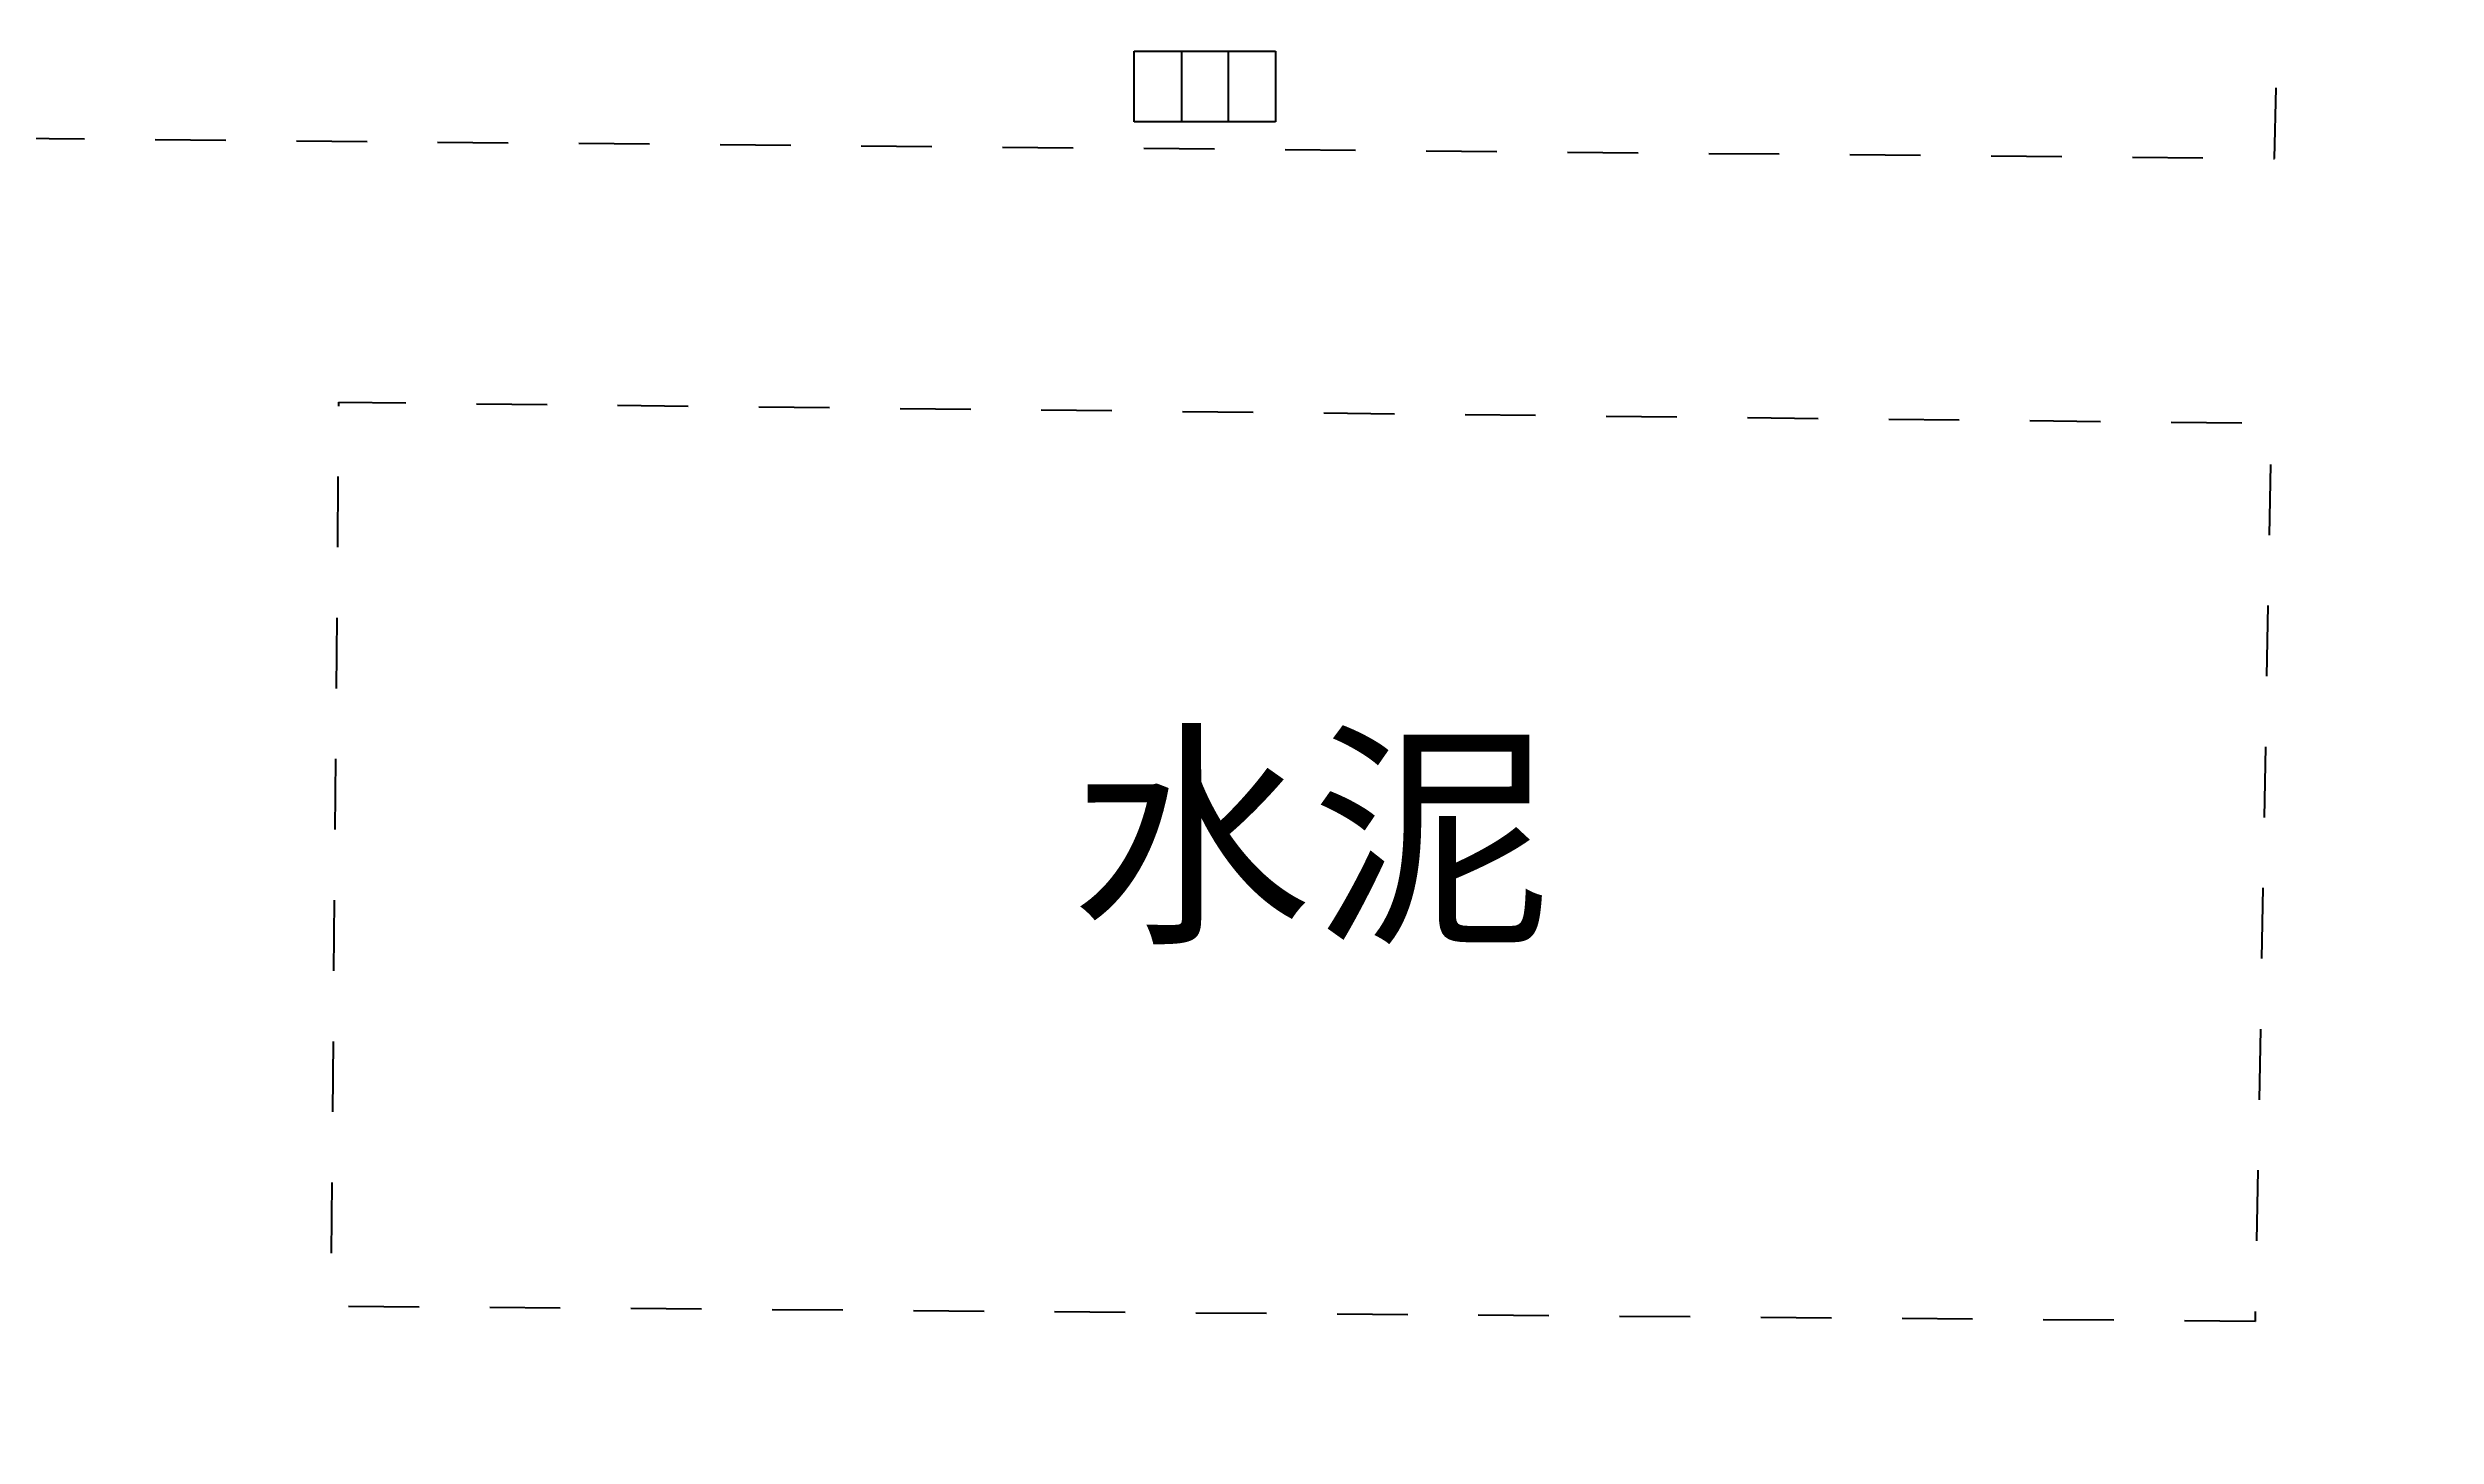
# Model space of a CAD drawing. Extents: x 99002 to 478558, y 2449839 to 2450453.
# Drawn here: x 478508.32 to 478525.23, y 2450279.98 to 2450289.81 of the extents above; entities that cross this region are included whole.
import ezdxf
from ezdxf.enums import TextEntityAlignment as Align

# ---------------------------------------------------------------- set-up
doc = ezdxf.new("R2010")
doc.units = 0
doc.header["$LTSCALE"] = 0.5
doc.linetypes.add('X6', pattern=[2, 1, -1])
doc.layers.get('0').update_dxf_attribs({"linetype": 'CONTINUOUS'})
for name, color, linetype in [('DLSS', 4, 'CONTINUOUS'), ('GCD', 1, 'CONTINUOUS'), ('GXYZ', 2, 'CONTINUOUS'), ('JMD', 6, 'CONTINUOUS')]:
    doc.layers.add(name, color=color, linetype=linetype)
doc.styles.add('方正中等线简体', font='FZZDXJW.TTF')
doc.styles.add('正等线体', font='simhei.ttf')
doc.styles.add('细等线体', font='FZXDXJW.TTF', dxfattribs={"width": 0.8})

# ---------------------------------------------------------------- blocks, each defined once
blk = doc.blocks.new('gc041')
for p, q in [((-1, 0.5), (1, 0.5)), ((-1, -0.5), (-1, 0.5)), ((-0.33, 0.5), (-0.33, -0.5)), ((0.33, 0.5), (0.33, -0.5)), ((1, 0.5), (1, -0.5)), ((1, -0.5), (-1, -0.5))]:
    blk.add_line(p, q)
blk = doc.blocks.new('GC200')
at = {"linetype": 'Continuous', "const_width": 0.2, "flags": 128}
blk.add_lwpolyline([(-0.1, 0, 1), (0.1, 0, 1)], format="xyb", close=True, dxfattribs=at)

msp = doc.modelspace()

# ---------------------------------------------------------------- linework, layer by layer
at = {"layer": 'DLSS', "color": 4, "linetype": 'X6', "flags": 128}
for points in [[(478524.082, 2450289.028), (478524.132, 2450291.215), (478525.227, 2450291.17), (478525.22, 2450293.25), (478521.232, 2450293.282), (478521.246, 2450297.698)], [(478500.262, 2450280.929), (478500.387, 2450289.239), (478524.082, 2450289.028)]]:
    msp.add_lwpolyline(points, dxfattribs=at)
msp.add_lwpolyline([(478523.944, 2450280.791), (478510.321, 2450280.898), (478510.377, 2450287.301), (478524.058, 2450287.152)], close=True, dxfattribs=at)

# ---------------------------------------------------------------- block references
at = {"layer": 'GCD', "color": 1, "linetype": 'Continuous'}
ref = msp.add_blockref('GC200', (478519.441, 2450288.251, 4.254), dxfattribs=dict(at, xscale=4.876000004212864e-06, yscale=4.876000004212864e-06, zscale=4.876000004212864e-06))
ref.add_attrib('height', '4.25', dxfattribs={"linetype": 'Continuous', "height": 0.00000975, "style": '方正中等线简体', "width": 0.8}).set_placement((478520.041, 2450287.751, 4.254), align=Align.MIDDLE_LEFT)
ref = msp.add_blockref('GC200', (478508.788, 2450284.38, 4.287), dxfattribs=dict(at, xscale=4.876000004212864e-06, yscale=4.876000004212864e-06, zscale=4.876000004212864e-06))
ref.add_attrib('height', '4.29', dxfattribs={"linetype": 'Continuous', "height": 0.00000975, "style": '方正中等线简体', "width": 0.8}).set_placement((478509.388, 2450283.88, 4.287), align=Align.MIDDLE_LEFT)
ref = msp.add_blockref('GC200', (478510.321, 2450280.898, 4.377), dxfattribs=dict(at, xscale=4.876000004212864e-06, yscale=4.876000004212864e-06, zscale=4.876000004212864e-06))
ref.add_attrib('height', '4.38', dxfattribs={"linetype": 'Continuous', "height": 0.00000975, "style": '正等线体', "width": 0.8}).set_placement((478510.688, 2450281.503, 4.377), align=Align.MIDDLE_LEFT)
ref = msp.add_blockref('GC200', (478517.07, 2450280.478, 4.302), dxfattribs=dict(at, xscale=4.876000004212864e-06, yscale=4.876000004212864e-06, zscale=4.876000004212864e-06))
ref.add_attrib('height', '4.30', dxfattribs={"linetype": 'Continuous', "height": 0.00000975, "style": '方正中等线简体', "width": 0.8}).set_placement((478517.67, 2450279.978, 4.302), align=Align.MIDDLE_LEFT)
at = {"layer": 'GXYZ', "color": 2, "linetype": 'Continuous', "xscale": 0.5, "yscale": 0.5}
msp.add_blockref('gc041', (478516.507, 2450289.537, 4.335), dxfattribs=at)

# ---------------------------------------------------------------- texts
at = {"layer": 'JMD', "color": 6, "linetype": 'Continuous', "style": '细等线体'}
msp.add_text('水泥', height=1.25, rotation=0.0154, dxfattribs=at).set_placement((478515.558, 2450283.6))

doc.saveas('drawing.dxf')
